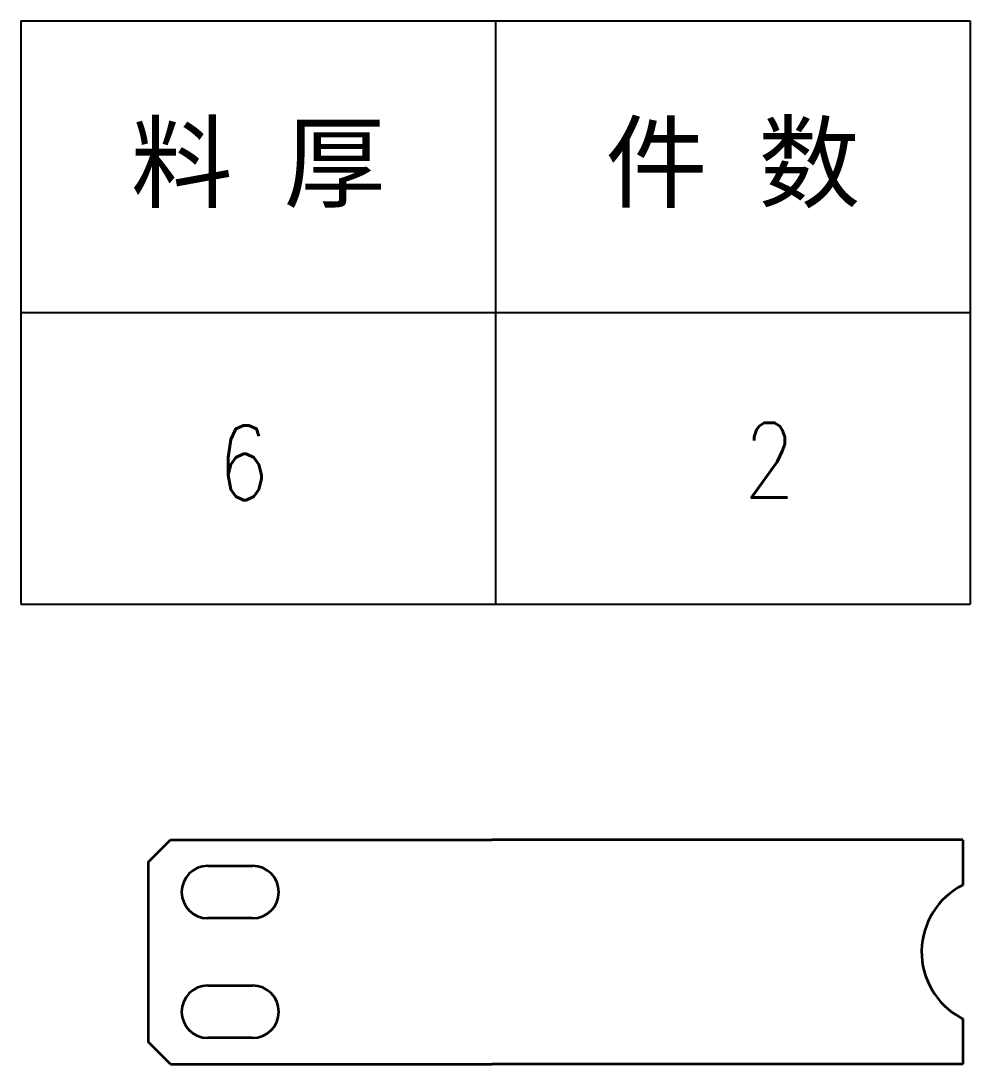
# Model space of a CAD drawing. Header units: millimetres. Extents: x 1333 to 38145, y -42879 to -3789.
# Drawn here: x 19510.3 to 19637.3, y -4077.2 to -3937.7 of the extents above; entities that cross this region are included whole.
import ezdxf
from ezdxf.enums import TextEntityAlignment as Align

# ---------------------------------------------------------------- set-up
doc = ezdxf.new("R2010")
doc.units = ezdxf.units.MM
doc.header["$LTSCALE"] = 0.5
doc.layers.add('粗实线', color=7, linetype='Continuous', lineweight=35)
doc.styles.add('DIM', font='romans.shx', dxfattribs={"width": 0.8, "bigfont": 'bigfont.shx'})
doc.styles.get("Standard").update_dxf_attribs({"font": 'simplex.shx'})

# ---------------------------------------------------------------- blocks, each defined once
blk = doc.blocks.new('*T121')
at = {"color": 0, "linetype": 'ByBlock', "lineweight": -2, "transparency": 16777216}
for p, q in [((0, 0), (127, 0)), ((0, 0), (0, -78)), ((63.5, 0), (63.5, -78)), ((127, 0), (127, -78)), ((0, -39), (127, -39)), ((0, -78), (127, -78))]:
    blk.add_line(p, q, dxfattribs=at)
at = {"color": 0, "transparency": 16777216, "char_height": 10, "width": 60.5, "attachment_point": 5}
for s, insert in [('{\\fSimSun|b0|i0|c134|p2;料 厚}', (31.75, -19.5)), ('{\\fSimSun|b0|i0|c134|p2;件 数}', (95.25, -19.5))]:
    blk.add_mtext(s, dxfattribs=dict(at, insert=insert))
blk = doc.blocks.new('拆图参数')
blk.add_blockref('*T121', (-63.5, 78))
at = {"style": 'DIM', "width": 0.8}
blk.add_attdef('6', text='', height=10, dxfattribs=at).set_placement((-37.13, 18.91), align=Align.MIDDLE_LEFT)
blk.add_attdef('1', text='', height=10, dxfattribs=at).set_placement((36.65, 19.27), align=Align.MIDDLE_CENTER)

msp = doc.modelspace()

# ---------------------------------------------------------------- linework, layer by layer
at = {"layer": '粗实线', "lineweight": 35, "ltscale": 0.106066}
for p, q in [((19527.3, -4050.152), (19530.3, -4047.152)), ((19530.3, -4077.152), (19527.3, -4074.152))]:
    msp.add_line(p, q, dxfattribs=at)
at = {"layer": '粗实线', "lineweight": 35}
for p, q in [((19530.3, -4047.152), (19555.3, -4047.152)), ((19527.3, -4050.152), (19527.3, -4074.152)), ((19530.3, -4077.152), (19555.3, -4077.152))]:
    msp.add_line(p, q, dxfattribs=at)
at = {"layer": '粗实线', "lineweight": 35, "ltscale": 0.15}
for p, q in [((19555.3, -4047.152), (19561.3, -4047.152)), ((19535.3, -4050.652), (19541.3, -4050.652)), ((19541.3, -4057.652), (19535.3, -4057.652)), ((19535.3, -4066.652), (19541.3, -4066.652)), ((19541.3, -4073.652), (19535.3, -4073.652)), ((19555.3, -4077.152), (19561.3, -4077.152))]:
    msp.add_line(p, q, dxfattribs=at)
at = {"layer": '粗实线', "lineweight": 35, "ltscale": 0.3}
for p, q in [((19561.3, -4047.152), (19573.3, -4047.152)), ((19561.3, -4077.152), (19573.3, -4077.152))]:
    msp.add_line(p, q, dxfattribs=at)
at = {"layer": '粗实线', "lineweight": 35, "ltscale": 0.325}
for p, q in [((19636.3, -4047.152), (19573.3, -4047.152)), ((19636.3, -4047.152), (19636.3, -4053.222)), ((19636.3, -4071.082), (19636.3, -4077.152)), ((19636.3, -4077.152), (19573.3, -4077.152))]:
    msp.add_line(p, q, dxfattribs=at)
at = {"layer": '粗实线', "lineweight": 35}
for centre, start, end in [((19535.3, -4054.152), 90, 270), ((19541.3, -4054.152), 270, 90), ((19535.3, -4070.152), 90, 270), ((19541.3, -4070.152), 270, 90)]:
    msp.add_arc(centre, 3.5, start, end, dxfattribs=at)
at = {"layer": '粗实线', "lineweight": 35, "ltscale": 0.325}
for start, end in [(116.74368, 241.35211), (241.35211, 243.25632)]:
    msp.add_arc((19640.8, -4062.152), 10, start, end, dxfattribs=at)

# ---------------------------------------------------------------- block references
msp.add_blockref('拆图参数', (19573.787, -4015.659)).add_auto_attribs({'1': '2', '6': '6'})

doc.saveas('drawing.dxf')
